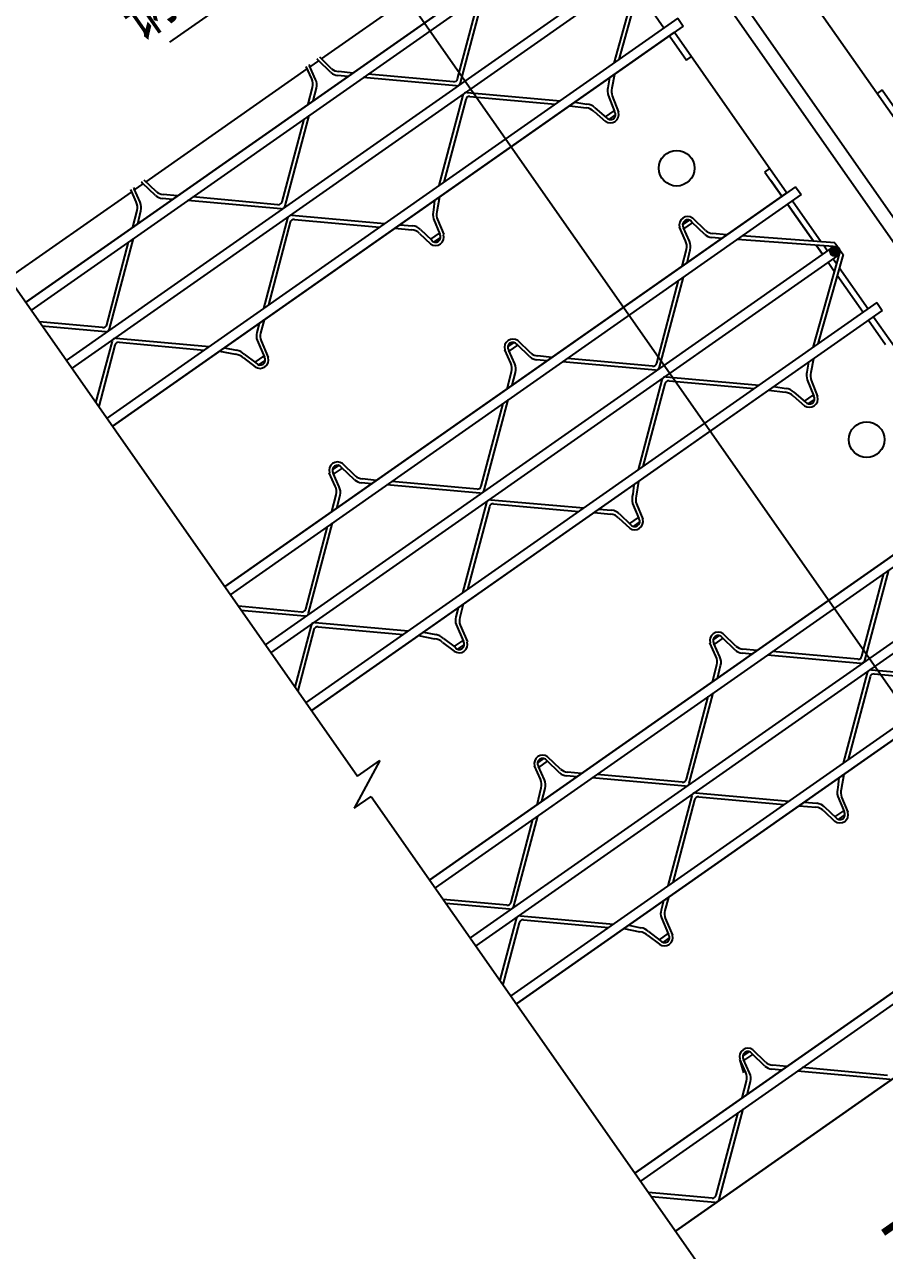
# Model space of a CAD drawing. Header units: millimetres. Extents: x 1089227 to 13101469, y 618865 to 10240562.
# Drawn here: x 2917541 to 2922313, y 4910972 to 4917773 of the extents above; entities that cross this region are included whole.
import ezdxf

# ---------------------------------------------------------------- set-up
doc = ezdxf.new("R2010")
doc.units = ezdxf.units.MM
doc.header["$LTSCALE"] = 1000
doc.layers.get('0').update_dxf_attribs({"linetype": 'CONTINUOUS'})
for name, color, linetype in [('DIM', 3, 'CONTINUOUS'), ('文字', 7, 'CONTINUOUS'), ('钢筋桁架', 53, 'CONTINUOUS')]:
    doc.layers.add(name, color=color, linetype=linetype)
doc.styles.add('TSSD_Norm', font='Tssdeng.shx', dxfattribs={"width": 0.7, "bigfont": 'hztxt.shx'})

# ---------------------------------------------------------------- blocks, each defined once
blk = doc.blocks.new('支座钢筋')
at = {"layer": '钢筋桁架'}
h = blk.add_hatch(color=256, dxfattribs=at)
edge = h.paths.add_edge_path()
edge.add_arc((1844085.191, 7538.701), 40.319, 0, 360)
at = {"layer": 'DIM'}
for p, q in [((1842104.272, 12142.652), (1840545.436, 12142.652)), ((1838325.114, 11748.471), (1838325.114, 6241.53)), ((1838321.564, 6038.568), (1838321.564, 1235.911))]:
    blk.add_line(p, q, dxfattribs=at)
at = {"layer": 'DIM', "const_width": 58.776}
blk.add_lwpolyline([(1846182.547, 619.861), (1839729.451, 619.861)], dxfattribs=at)
at = {"layer": '钢筋桁架'}
for p, q in [((1839558.098, 11213.911), (1839579.173, 11323.827)), ((1839742.283, 11187.963), (1839716.233, 11323.827)), ((1841341.233, 11213.911), (1841362.308, 11323.827)), ((1841525.418, 11187.963), (1841499.369, 11323.827)), ((1842377.194, 11323.827), (1842377.194, 1623.39)), ((1844528.59, 11323.827), (1844528.59, 1623.39)), ((1844646.14, 11323.827), (1844646.14, 1623.39)), ((1838321.564, 11303.068), (1839571.069, 11303.068)), ((1839582.197, 11191.417), (1839605.179, 11311.268)), ((1839602.505, 11303.068), (1839691.915, 11303.068)), ((1839718.192, 11165.438), (1839690.227, 11311.268)), ((1839720.646, 11303.068), (1841358.007, 11303.068)), ((1841365.332, 11191.417), (1841388.314, 11311.268)), ((1841386.656, 11303.068), (1841475.126, 11303.068)), ((1841501.327, 11165.438), (1841473.362, 11311.268)), ((1841504.065, 11303.068), (1843132.962, 11303.068)), ((1839412.548, 11056.878), (1839521.872, 11151.236)), ((1839462.841, 11056.878), (1839546.038, 11128.803)), ((1839865.866, 11056.878), (1839776.456, 11134.047)), ((1841195.683, 11056.878), (1841305.007, 11151.236)), ((1841245.976, 11056.878), (1841329.173, 11128.803)), ((1841649.001, 11056.878), (1841559.591, 11134.047)), ((1844125.51, 11056.878), (1838321.564, 11056.878)), ((1838321.564, 11056.878), (1844037.347, 11056.878)), ((1839815.573, 11056.878), (1839752.297, 11111.58)), ((1841598.708, 11056.878), (1841535.433, 11111.58)), ((1844125.51, 10976.24), (1838321.564, 10976.24)), ((1838769.95, 10475.656), (1839364.164, 10976.24)), ((1838769.991, 10516.96), (1839313.506, 10976.24)), ((1840510.396, 10475.656), (1839916.182, 10976.24)), ((1840510.355, 10516.96), (1839966.839, 10976.24)), ((1840553.085, 10475.656), (1841147.299, 10976.24)), ((1840553.126, 10516.96), (1841096.642, 10976.24)), ((1842293.531, 10475.656), (1841699.317, 10976.24)), ((1842293.49, 10516.96), (1841749.974, 10976.24)), ((1842336.22, 10475.656), (1842930.434, 10976.24)), ((1842336.261, 10516.96), (1842879.777, 10976.24)), ((1838727.261, 10475.656), (1838321.564, 10817.427)), ((1838727.22, 10516.96), (1838325.114, 10856.746)), ((1844085.191, 10467.843), (1838321.564, 10467.843)), ((1844125.934, 10409.941), (1843475.888, 9878.808)), ((1844085.191, 10387.204), (1838321.564, 10387.204)), ((1838727.261, 10379.391), (1838321.564, 10037.62)), ((1838727.22, 10338.087), (1838325.114, 9998.301)), ((1838769.95, 10379.391), (1839364.164, 9878.808)), ((1838769.991, 10338.087), (1839313.506, 9878.808)), ((1840510.396, 10379.391), (1839916.182, 9878.808)), ((1840510.355, 10338.087), (1839966.839, 9878.808)), ((1840553.085, 10379.391), (1841147.299, 9878.808)), ((1840553.126, 10338.087), (1841096.642, 9878.808)), ((1842293.531, 10379.391), (1841699.317, 9878.808)), ((1842293.49, 10338.087), (1841749.974, 9878.808)), ((1842336.22, 10379.391), (1842930.434, 9878.808)), ((1842336.261, 10338.087), (1842879.777, 9878.808)), ((1844125.934, 10368.815), (1843526.545, 9878.808)), ((1843986.568, 10254.882), (1843986.568, 9878.808)), ((1844125.51, 9878.808), (1838321.564, 9878.808)), ((1844125.51, 9798.169), (1838321.564, 9798.169)), ((1838321.564, 9798.169), (1844037.347, 9798.169)), ((1839412.548, 9798.169), (1839507.113, 9699.672)), ((1839462.841, 9798.169), (1839533.606, 9722.104)), ((1839815.573, 9798.169), (1839755.03, 9746.771)), ((1839865.866, 9798.169), (1839779.189, 9724.304)), ((1841195.683, 9798.169), (1841302.904, 9708.013)), ((1841245.976, 9798.169), (1841327.07, 9730.446)), ((1841598.708, 9798.169), (1841547.282, 9738.486)), ((1841649.001, 9798.169), (1841560.334, 9708.622)), ((1842972.254, 9798.169), (1843073.729, 9704.932)), ((1843022.546, 9798.169), (1843097.895, 9727.364)), ((1843375.279, 9798.169), (1843318.645, 9739.043)), ((1843425.571, 9798.169), (1843342.804, 9716.577)), ((1843986.568, 9798.169), (1843986.568, 9551.979)), ((1844037.347, 9798.169), (1844037.347, 8168.055)), ((1844037.347, 9798.169), (1844037.347, 8168.055)), ((1844125.51, 9878.808), (1844125.51, 9798.169)), ((1845126.844, 9798.169), (1845126.844, 8168.055)), ((1845126.844, 9798.169), (1845126.844, 8168.055)), ((1839720.924, 9692.914), (1839690.227, 9543.78)), ((1839543.339, 9636.996), (1839581.075, 9521.301)), ((1839567.438, 9659.49), (1839605.179, 9543.78)), ((1839745.016, 9670.389), (1839714.332, 9521.301)), ((1841339.13, 9645.338), (1841364.21, 9521.301)), ((1841363.229, 9667.831), (1841388.314, 9543.78)), ((1841502.07, 9677.231), (1841473.362, 9543.78)), ((1841526.161, 9654.706), (1841497.467, 9521.301)), ((1843109.955, 9642.256), (1843140.78, 9521.301)), ((1843134.054, 9664.75), (1843164.885, 9543.78)), ((1843284.539, 9685.186), (1843249.933, 9543.78)), ((1843308.631, 9662.661), (1843274.038, 9521.301)), ((1839602.505, 9551.979), (1839691.915, 9551.979)), ((1839615.084, 9516.498), (1839680.322, 9516.498)), ((1841386.656, 9551.979), (1841475.126, 9551.979)), ((1841398.219, 9516.498), (1841463.457, 9516.498)), ((1843162.795, 9551.979), (1843251.94, 9551.979)), ((1843174.79, 9516.498), (1843240.028, 9516.498)), ((1843986.568, 9551.979), (1844037.347, 9551.979)), ((1839558.098, 8325.088), (1839581.075, 8444.923)), ((1839582.197, 8302.594), (1839605.179, 8422.445)), ((1839602.505, 8414.245), (1839691.915, 8414.245)), ((1839615.084, 8449.726), (1839680.322, 8449.726)), ((1839718.192, 8276.615), (1839690.227, 8422.445)), ((1839742.283, 8299.14), (1839714.332, 8444.923)), ((1841341.233, 8325.088), (1841364.21, 8444.923)), ((1841365.332, 8302.594), (1841388.314, 8422.445)), ((1841386.656, 8414.245), (1841475.126, 8414.245)), ((1841398.219, 8449.726), (1841463.457, 8449.726)), ((1841501.327, 8276.615), (1841473.362, 8422.445)), ((1841525.418, 8299.14), (1841497.467, 8444.923)), ((1843117.804, 8325.088), (1843140.78, 8444.923)), ((1843141.902, 8302.594), (1843164.885, 8422.445)), ((1843162.795, 8414.245), (1843251.94, 8414.245)), ((1843174.79, 8449.726), (1843240.028, 8449.726)), ((1843277.898, 8276.615), (1843249.933, 8422.445)), ((1843301.989, 8299.14), (1843274.038, 8444.923)), ((1843986.568, 8414.245), (1843986.568, 8168.055)), ((1843986.568, 8414.245), (1844037.347, 8414.245)), ((1845177.622, 8414.245), (1845126.844, 8414.245)), ((1845177.622, 8414.245), (1845177.622, 8168.055)), ((1843986.568, 8168.055), (1843986.568, 8327.038)), ((1844125.51, 8168.055), (1838321.564, 8168.055)), ((1838321.564, 8168.055), (1844037.347, 8168.055)), ((1839412.548, 8168.055), (1839521.872, 8262.412)), ((1839462.841, 8168.055), (1839546.038, 8239.98)), ((1839815.573, 8168.055), (1839752.297, 8222.757)), ((1839865.866, 8168.055), (1839776.456, 8245.224)), ((1841195.683, 8168.055), (1841305.007, 8262.412)), ((1841245.976, 8168.055), (1841329.173, 8239.98)), ((1841598.708, 8168.055), (1841535.433, 8222.757)), ((1841649.001, 8168.055), (1841559.591, 8245.224)), ((1842972.254, 8168.055), (1843081.577, 8262.412)), ((1843022.546, 8168.055), (1843105.744, 8239.98)), ((1843375.279, 8168.055), (1843312.003, 8222.757)), ((1843425.571, 8168.055), (1843336.162, 8245.224)), ((1844125.51, 8168.055), (1844125.51, 8087.417)), ((1844125.51, 8087.417), (1838321.564, 8087.417)), ((1838769.95, 7586.833), (1839364.164, 8087.417)), ((1838769.991, 7628.137), (1839313.506, 8087.417)), ((1840510.396, 7586.833), (1839916.182, 8087.417)), ((1840510.355, 7628.137), (1839966.839, 8087.417)), ((1840553.085, 7586.833), (1841147.299, 8087.417)), ((1840553.126, 7628.137), (1841096.642, 8087.417)), ((1842293.531, 7586.833), (1841699.317, 8087.417)), ((1842293.49, 7628.137), (1841749.974, 8087.417)), ((1842336.22, 7586.833), (1842930.434, 8087.417)), ((1842336.261, 7628.137), (1842879.777, 8087.417)), ((1844125.934, 7556.283), (1843475.888, 8087.417)), ((1844125.934, 7597.409), (1843526.545, 8087.417)), ((1843986.568, 7711.342), (1843986.568, 8087.417)), ((1843986.568, 8087.417), (1843986.568, 7711.342)), ((1844037.347, 8087.417), (1844037.347, 7669.83)), ((1844037.347, 8087.417), (1844037.347, 7669.83)), ((1844037.347, 8087.417), (1844037.347, 7669.83)), ((1838727.22, 7628.137), (1838325.114, 7967.923)), ((1838727.261, 7586.833), (1838321.564, 7928.604)), ((1843986.568, 7579.02), (1843986.568, 7670.155)), ((1843986.568, 7670.155), (1843986.568, 7579.02)), ((1844085.191, 7579.02), (1838321.564, 7579.02)), ((1844037.347, 7628.665), (1844037.347, 7579.02)), ((1844037.347, 7628.665), (1844037.347, 7579.02)), ((1844037.347, 7628.665), (1844037.347, 7579.02)), ((1844125.934, 7597.409), (1844125.934, 7556.283)), ((1844085.191, 7498.381), (1838321.564, 7498.381)), ((1838727.261, 7490.568), (1838321.564, 7148.797)), ((1838727.22, 7449.264), (1838325.114, 7109.478)), ((1838769.95, 7490.568), (1839364.164, 6989.985)), ((1838769.991, 7449.264), (1839313.506, 6989.985)), ((1840510.396, 7490.568), (1839916.182, 6989.985)), ((1840510.355, 7449.264), (1839966.839, 6989.985)), ((1840553.085, 7490.568), (1841147.299, 6989.985)), ((1840553.126, 7449.264), (1841096.642, 6989.985)), ((1842293.531, 7490.568), (1841699.317, 6989.985)), ((1842293.49, 7449.264), (1841749.974, 6989.985)), ((1842336.22, 7490.568), (1842930.434, 6989.985)), ((1842336.261, 7449.264), (1842879.777, 6989.985)), ((1844125.934, 7521.118), (1843475.888, 6989.985)), ((1844125.934, 7479.992), (1843526.545, 6989.985)), ((1843986.568, 7498.381), (1843986.568, 7407.247)), ((1844037.347, 7498.381), (1844037.347, 7448.736)), ((1844037.347, 7498.381), (1844037.347, 7448.736)), ((1844037.347, 7498.381), (1844037.347, 7448.736)), ((1844125.934, 7521.118), (1844125.934, 7479.992)), ((1843986.568, 7366.059), (1843986.568, 6989.985)), ((1844037.347, 7407.571), (1844037.347, 6989.985)), ((1844037.347, 7407.571), (1844037.347, 6989.985)), ((1844037.347, 7407.571), (1844037.347, 6989.985)), ((1844125.51, 6989.985), (1838321.564, 6989.985)), ((1844125.51, 6989.985), (1844125.51, 6909.346)), ((1844125.51, 6909.346), (1838321.564, 6909.346)), ((1838321.564, 6909.346), (1844037.347, 6909.346)), ((1839412.548, 6909.346), (1839507.113, 6810.849)), ((1839462.841, 6909.346), (1839533.606, 6833.281)), ((1839815.573, 6909.346), (1839755.03, 6857.948)), ((1839865.866, 6909.346), (1839779.189, 6835.481)), ((1841195.683, 6909.346), (1841302.904, 6819.19)), ((1841245.976, 6909.346), (1841327.07, 6841.623)), ((1841598.708, 6909.346), (1841547.282, 6849.663)), ((1841649.001, 6909.346), (1841560.334, 6819.798)), ((1842972.254, 6909.346), (1843073.729, 6816.109)), ((1843022.546, 6909.346), (1843097.895, 6838.541)), ((1843375.279, 6909.346), (1843318.645, 6850.22)), ((1843425.571, 6909.346), (1843342.804, 6827.754)), ((1843986.568, 6909.346), (1843986.568, 6663.156)), ((1844037.347, 6909.346), (1844037.347, 5190.24)), ((1844037.347, 6909.346), (1844037.347, 5190.24)), ((1839543.339, 6748.173), (1839581.075, 6632.478)), ((1839567.438, 6770.667), (1839605.179, 6654.957)), ((1839720.924, 6804.091), (1839690.227, 6654.957)), ((1839745.016, 6781.566), (1839714.332, 6632.478)), ((1841339.13, 6756.515), (1841364.21, 6632.478)), ((1841363.229, 6779.008), (1841388.314, 6654.957)), ((1841502.07, 6788.408), (1841473.362, 6654.957)), ((1841526.161, 6765.883), (1841497.467, 6632.478)), ((1843109.955, 6753.433), (1843140.78, 6632.478)), ((1843134.054, 6775.927), (1843164.885, 6654.957)), ((1843284.539, 6796.363), (1843249.933, 6654.957)), ((1843308.631, 6773.838), (1843274.038, 6632.478)), ((1839602.505, 6663.156), (1839691.915, 6663.156)), ((1841386.656, 6663.156), (1841475.126, 6663.156)), ((1843162.795, 6663.156), (1843251.94, 6663.156)), ((1839615.084, 6627.675), (1839680.322, 6627.675)), ((1841398.219, 6627.675), (1841463.457, 6627.675)), ((1843174.79, 6627.675), (1843240.028, 6627.675)), ((1838551.096, 6241.53), (1838149.415, 6038.568)), ((1838325.114, 6241.53), (1838551.096, 6241.53)), ((1838149.415, 6038.568), (1838321.564, 6038.568)), ((1839558.098, 5347.273), (1839581.075, 5467.108)), ((1839582.197, 5324.779), (1839605.179, 5444.63)), ((1839602.505, 5436.43), (1839691.915, 5436.43)), ((1839615.084, 5471.911), (1839680.322, 5471.911)), ((1839718.192, 5298.8), (1839690.227, 5444.63)), ((1839742.283, 5321.325), (1839714.332, 5467.108)), ((1841341.233, 5347.273), (1841364.21, 5467.108)), ((1841365.332, 5324.779), (1841388.314, 5444.63)), ((1841386.656, 5436.43), (1841475.126, 5436.43)), ((1841398.219, 5471.911), (1841463.457, 5471.911)), ((1841501.327, 5298.8), (1841473.362, 5444.63)), ((1841525.418, 5321.325), (1841497.467, 5467.108)), ((1839412.548, 5190.24), (1839521.872, 5284.598)), ((1839462.841, 5190.24), (1839546.038, 5262.165)), ((1839815.573, 5190.24), (1839752.297, 5244.942)), ((1839865.866, 5190.24), (1839776.456, 5267.409)), ((1841195.683, 5190.24), (1841305.007, 5284.598)), ((1841245.976, 5190.24), (1841329.173, 5262.165)), ((1841598.708, 5190.24), (1841535.433, 5244.942)), ((1841649.001, 5190.24), (1841559.591, 5267.409)), ((1844125.51, 5190.24), (1838321.564, 5190.24)), ((1838321.564, 5190.24), (1844037.347, 5190.24)), ((1844125.51, 5109.602), (1838321.564, 5109.602)), ((1838769.95, 4609.018), (1839364.164, 5109.602)), ((1838769.991, 4650.322), (1839313.506, 5109.602)), ((1840510.396, 4609.018), (1839916.182, 5109.602)), ((1840510.355, 4650.322), (1839966.839, 5109.602)), ((1840553.085, 4609.018), (1841147.299, 5109.602)), ((1840553.126, 4650.322), (1841096.642, 5109.602)), ((1842293.531, 4609.018), (1841699.317, 5109.602)), ((1842293.49, 4650.322), (1841749.974, 5109.602)), ((1842336.22, 4609.018), (1842930.434, 5109.602)), ((1842336.261, 4650.322), (1842879.777, 5109.602)), ((1838727.22, 4650.322), (1838321.564, 4993.108)), ((1838727.261, 4609.018), (1838321.564, 4950.789)), ((1844085.191, 4601.205), (1838321.564, 4601.205)), ((1844085.191, 4520.566), (1838321.564, 4520.566)), ((1838727.261, 4512.753), (1838321.564, 4170.982)), ((1838769.95, 4512.753), (1839364.164, 4012.17)), ((1840510.396, 4512.753), (1839916.182, 4012.17)), ((1840553.085, 4512.753), (1841147.299, 4012.17)), ((1842293.531, 4512.753), (1841699.317, 4012.17)), ((1842336.22, 4512.753), (1842930.434, 4012.17)), ((1838727.22, 4471.449), (1838321.564, 4128.663)), ((1838769.991, 4471.449), (1839313.506, 4012.17)), ((1840510.355, 4471.449), (1839966.839, 4012.17)), ((1840553.126, 4471.449), (1841096.642, 4012.17)), ((1842293.49, 4471.449), (1841749.974, 4012.17)), ((1842336.261, 4471.449), (1842879.777, 4012.17)), ((1844125.51, 4012.17), (1838321.564, 4012.17)), ((1844125.51, 3931.531), (1838321.564, 3931.531)), ((1838321.564, 3931.531), (1844037.347, 3931.531)), ((1839412.548, 3931.531), (1839507.113, 3833.034)), ((1839462.841, 3931.531), (1839533.606, 3855.466)), ((1839815.573, 3931.531), (1839755.03, 3880.133)), ((1839865.866, 3931.531), (1839779.189, 3857.666)), ((1841195.683, 3931.531), (1841302.904, 3841.375)), ((1841245.976, 3931.531), (1841327.07, 3863.808)), ((1841598.708, 3931.531), (1841547.282, 3871.848)), ((1841649.001, 3931.531), (1841560.334, 3841.983)), ((1839567.438, 3792.852), (1839605.179, 3677.142)), ((1839720.924, 3826.276), (1839690.227, 3677.142)), ((1839745.016, 3803.751), (1839714.332, 3654.663)), ((1841339.13, 3778.7), (1841364.21, 3654.663)), ((1841363.229, 3801.193), (1841388.314, 3677.142)), ((1841502.07, 3810.593), (1841473.362, 3677.142)), ((1841526.161, 3788.068), (1841497.467, 3654.663)), ((1839543.339, 3770.358), (1839581.075, 3654.663)), ((1839602.505, 3685.341), (1839691.915, 3685.341)), ((1841386.656, 3685.341), (1841475.126, 3685.341)), ((1839615.084, 3649.86), (1839680.322, 3649.86)), ((1841398.219, 3649.86), (1841463.457, 3649.86)), ((1839543.339, 2373.598), (1839581.075, 2489.293)), ((1839558.098, 2369.458), (1839581.075, 2489.293)), ((1839582.197, 2346.964), (1839605.179, 2466.815)), ((1839602.505, 2458.615), (1839691.915, 2458.615)), ((1839615.084, 2494.096), (1839680.322, 2494.096)), ((1839718.192, 2320.985), (1839690.227, 2466.815)), ((1839742.283, 2343.51), (1839714.332, 2489.293)), ((1839412.548, 2212.425), (1839521.872, 2306.783)), ((1839462.841, 2212.425), (1839546.038, 2284.35)), ((1839815.573, 2212.425), (1839752.297, 2267.127)), ((1839865.866, 2212.425), (1839776.456, 2289.594)), ((1844125.51, 2212.425), (1838321.564, 2212.425)), ((1838321.564, 2212.425), (1844037.347, 2212.425)), ((1844125.51, 2131.787), (1838321.564, 2131.787)), ((1838769.95, 1631.203), (1839364.164, 2131.787)), ((1838769.991, 1672.507), (1839313.506, 2131.787)), ((1840510.396, 1631.203), (1839916.182, 2131.787)), ((1840510.355, 1672.507), (1839966.839, 2131.787)), ((1838727.22, 1672.507), (1838321.564, 2015.293)), ((1838727.261, 1631.203), (1838321.564, 1972.974)), ((1838321.564, 1623.39), (1844037.347, 1623.39)), ((1844125.51, 1623.39), (1838321.564, 1623.39))]:
    blk.add_line(p, q, dxfattribs=at)
for centre, radius in [((1843403.277, 8861.372), 148.138), ((1844085.191, 7538.701), 40.319), ((1843403.277, 6104.662), 148.138)]:
    blk.add_circle(centre, radius, dxfattribs=at)
for centre, radius, start, end in [((1839647.703, 11311.268), 42.524, 162.8212407, 180), ((1839647.703, 11311.268), 42.524, 0, 17.1787593), ((1841430.838, 11311.268), 42.524, 162.8212407, 180), ((1841430.838, 11311.268), 42.524, 0, 17.1787593), ((1839449.866, 11234.663), 110.204, 310.7974792, 349.1462208), ((1839473.965, 11212.172), 110.204, 310.8437833, 349.1447047), ((1839824.371, 11194.949), 110.204, 195.5328203, 229.1562167), ((1839848.462, 11217.474), 110.204, 195.5328203, 229.2025208), ((1841233.001, 11234.663), 110.204, 310.7974792, 349.1462208), ((1841257.1, 11212.172), 110.204, 310.8437833, 349.1447047), ((1841607.506, 11194.949), 110.204, 195.5328203, 229.1562167), ((1841631.597, 11217.474), 110.204, 195.5328203, 229.2025208), ((1838748.605, 10542.173), 33.061, 229.6961178, 310.3038822), ((1840531.74, 10542.173), 33.061, 229.6961178, 310.3038822), ((1842314.875, 10542.173), 33.061, 229.6961178, 310.3038822), ((1838748.605, 10500.904), 33.061, 229.7886035, 310.2113965), ((1840531.74, 10500.904), 33.061, 229.7886035, 310.2113965), ((1842314.875, 10500.904), 33.061, 229.7886035, 310.2113965), ((1838748.605, 10312.874), 33.061, 49.6961178, 130.3038822), ((1838748.605, 10354.143), 33.061, 49.7886035, 130.2113965), ((1840531.74, 10312.874), 33.061, 49.6961178, 130.3038822), ((1840531.74, 10354.143), 33.061, 49.7886035, 130.2113965), ((1842314.875, 10312.874), 33.061, 49.6961178, 130.3038822), ((1842314.875, 10354.143), 33.061, 49.7886035, 130.2113965), ((1839435.107, 9616.245), 110.204, 10.8537792, 49.2025208), ((1839461.868, 9642.895), 106.866, 8.9334433, 47.8335929), ((1839827.103, 9663.402), 110.204, 130.8437833, 164.4671797), ((1839851.195, 9640.877), 110.204, 130.7974792, 164.4671797), ((1841230.898, 9624.586), 110.204, 10.8537792, 49.2025208), ((1841254.997, 9647.077), 110.204, 10.8552953, 49.1562167), ((1841646.546, 9617.905), 156.183, 129.4617124, 157.6755547), ((1841632.34, 9625.194), 110.204, 130.7974792, 164.4671797), ((1843001.723, 9621.505), 110.204, 10.8537792, 49.2025208), ((1843025.822, 9643.995), 110.204, 10.8552953, 49.1562167), ((1843390.718, 9655.675), 110.204, 130.8437833, 164.4671797), ((1843414.81, 9633.15), 110.204, 130.7974792, 164.4671797), ((1839647.703, 9543.78), 69.763, 198.7964027, 341.2035973), ((1839647.703, 9543.78), 42.524, 180, 0), ((1841430.838, 9543.78), 69.763, 198.7964027, 341.2035973), ((1841430.838, 9543.78), 42.524, 180, 0), ((1843207.409, 9543.78), 69.763, 198.7964027, 341.2035973), ((1843207.409, 9543.78), 42.524, 180, 0), ((1839647.703, 8422.445), 69.763, 18.7964027, 161.2035973), ((1841430.838, 8422.445), 69.763, 18.7964027, 161.2035973), ((1843207.409, 8422.445), 69.763, 18.7964027, 161.2035973), ((1839647.703, 8422.445), 42.524, 0, 180), ((1841430.838, 8422.445), 42.524, 0, 180), ((1843207.409, 8422.445), 42.524, 0, 180), ((1839449.866, 8345.84), 110.204, 310.7974792, 349.1462208), ((1839473.965, 8323.349), 110.204, 310.8437833, 349.1447047), ((1839824.371, 8306.126), 110.204, 195.5328203, 229.1562167), ((1839848.462, 8328.651), 110.204, 195.5328203, 229.2025208), ((1841233.001, 8345.84), 110.204, 310.7974792, 349.1462208), ((1841257.1, 8323.349), 110.204, 310.8437833, 349.1447047), ((1841607.506, 8306.126), 110.204, 195.5328203, 229.1562167), ((1841631.597, 8328.651), 110.204, 195.5328203, 229.2025208), ((1843009.572, 8345.84), 110.204, 310.7974792, 349.1462208), ((1843033.67, 8323.349), 110.204, 310.8437833, 349.1447047), ((1843384.077, 8306.126), 110.204, 195.5328203, 229.1562167), ((1843408.168, 8328.651), 110.204, 195.5328203, 229.2025208), ((1838748.605, 7653.35), 33.061, 229.6961178, 310.3038822), ((1838748.605, 7612.081), 33.061, 229.7886035, 310.2113965), ((1840531.74, 7653.35), 33.061, 229.6961178, 310.3038822), ((1840531.74, 7612.081), 33.061, 229.7886035, 310.2113965), ((1842314.875, 7653.35), 33.061, 229.6961178, 310.3038822), ((1842314.875, 7612.081), 33.061, 229.7886035, 310.2113965), ((1838748.605, 7424.051), 33.061, 49.6961178, 130.3038822), ((1838748.605, 7465.32), 33.061, 49.7886035, 130.2113965), ((1840531.74, 7424.051), 33.061, 49.6961178, 130.3038822), ((1840531.74, 7465.32), 33.061, 49.7886035, 130.2113965), ((1842314.875, 7424.051), 33.061, 49.6961178, 130.3038822), ((1842314.875, 7465.32), 33.061, 49.7886035, 130.2113965), ((1839827.103, 6774.579), 110.204, 130.8437833, 164.4671797), ((1839851.195, 6752.054), 110.204, 130.7974792, 164.4671797), ((1841254.997, 6758.254), 110.204, 10.8552953, 49.1562167), ((1841646.546, 6729.082), 156.183, 129.4617124, 157.6755547), ((1843025.822, 6755.172), 110.204, 10.8552953, 49.1562167), ((1843390.718, 6766.851), 110.204, 130.8437833, 164.4671797), ((1839435.107, 6727.421), 110.204, 10.8537792, 49.2025208), ((1839461.868, 6754.072), 106.866, 8.9334433, 47.8335929), ((1841230.898, 6735.763), 110.204, 10.8537792, 49.2025208), ((1841632.34, 6736.371), 110.204, 130.7974792, 164.4671797), ((1843001.723, 6732.682), 110.204, 10.8537792, 49.2025208), ((1843414.81, 6744.326), 110.204, 130.7974792, 164.4671797), ((1839647.703, 6654.957), 69.763, 198.7964027, 341.2035973), ((1839647.703, 6654.957), 42.524, 180, 0), ((1841430.838, 6654.957), 69.763, 198.7964027, 341.2035973), ((1841430.838, 6654.957), 42.524, 180, 0), ((1843207.409, 6654.957), 69.763, 198.7964027, 341.2035973), ((1843207.409, 6654.957), 42.524, 180, 0), ((1839647.703, 5444.63), 69.763, 18.7964027, 161.2035973), ((1841430.838, 5444.63), 69.763, 18.7964027, 161.2035973), ((1839647.703, 5444.63), 42.524, 0, 180), ((1841430.838, 5444.63), 42.524, 0, 180), ((1839449.866, 5368.025), 110.204, 310.7974792, 349.1462208), ((1839473.965, 5345.534), 110.204, 310.8437833, 349.1447047), ((1839848.462, 5350.836), 110.204, 195.5328203, 229.2025208), ((1841233.001, 5368.025), 110.204, 310.7974792, 349.1462208), ((1841257.1, 5345.534), 110.204, 310.8437833, 349.1447047), ((1841631.597, 5350.836), 110.204, 195.5328203, 229.2025208), ((1839824.371, 5328.311), 110.204, 195.5328203, 229.1562167), ((1841607.506, 5328.311), 110.204, 195.5328203, 229.1562167), ((1838748.605, 4675.535), 33.061, 229.6961178, 310.3038822), ((1838748.605, 4634.266), 33.061, 229.7886035, 310.2113965), ((1840531.74, 4675.535), 33.061, 229.6961178, 310.3038822), ((1840531.74, 4634.266), 33.061, 229.7886035, 310.2113965), ((1842314.875, 4675.535), 33.061, 229.6961178, 310.3038822), ((1842314.875, 4634.266), 33.061, 229.7886035, 310.2113965), ((1838748.605, 4487.505), 33.061, 49.7886035, 130.2113965), ((1840531.74, 4487.505), 33.061, 49.7886035, 130.2113965), ((1842314.875, 4487.505), 33.061, 49.7886035, 130.2113965), ((1838748.605, 4446.236), 33.061, 49.6961178, 130.3038822), ((1840531.74, 4446.236), 33.061, 49.6961178, 130.3038822), ((1842314.875, 4446.236), 33.061, 49.6961178, 130.3038822), ((1839827.103, 3796.764), 110.204, 130.8437833, 164.4671797), ((1839435.107, 3749.607), 110.204, 10.8537792, 49.2025208), ((1839461.868, 3776.257), 106.866, 8.9334433, 47.8335929), ((1839851.195, 3774.239), 110.204, 130.7974792, 164.4671797), ((1841230.898, 3757.948), 110.204, 10.8537792, 49.2025208), ((1841254.997, 3780.439), 110.204, 10.8552953, 49.1562167), ((1841646.546, 3751.267), 156.183, 129.4617124, 157.6755547), ((1841632.34, 3758.556), 110.204, 130.7974792, 164.4671797), ((1839647.703, 3677.142), 42.524, 180, 0), ((1841430.838, 3677.142), 42.524, 180, 0), ((1839647.703, 3677.142), 69.763, 198.7964027, 341.2035973), ((1841430.838, 3677.142), 69.763, 198.7964027, 341.2035973), ((1839647.703, 2466.815), 69.763, 18.7964027, 161.2035973), ((1839647.703, 2466.815), 42.524, 0, 180), ((1839449.866, 2390.21), 110.204, 310.7974792, 349.1462208), ((1839473.965, 2367.719), 110.204, 310.8437833, 349.1447047), ((1839824.371, 2350.496), 110.204, 195.5328203, 229.1562167), ((1839848.462, 2373.021), 110.204, 195.5328203, 229.2025208), ((1838748.605, 1697.72), 33.061, 229.6961178, 310.3038822), ((1838748.605, 1656.451), 33.061, 229.7886035, 310.2113965)]:
    blk.add_arc(centre, radius, start, end, dxfattribs=at)
at = {"layer": '文字', "style": 'TSSD_Norm', "width": 0.7}
blk.add_text('钢梁翼缘', height=600, dxfattribs=at).set_placement((1840332.271, 12252.084))

msp = doc.modelspace()

# ---------------------------------------------------------------- block references
at = {"xscale": 0.6666666666666665, "yscale": 0.6666666666666665, "zscale": 0.6666666666666665, "rotation": 35.00532206532387}
msp.add_blockref('支座钢筋', (1917929.662, 4207154.878), dxfattribs=at)

doc.saveas('drawing.dxf')
